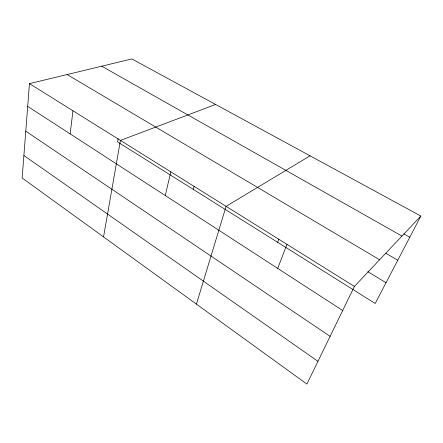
<?xml version="1.0" encoding="UTF-8"?>
<svg xmlns="http://www.w3.org/2000/svg" width="443" height="443" viewBox="0 0 443 443"><rect width="100%" height="100%" fill="white"/><g stroke="black" fill="none" stroke-linecap="round" stroke-linejoin="round"><path stroke-width="0.66" d="M29.459 83.633L22.15 177.992L306.883 384.075L354.4 286.433L420.85 216.057L131.864 58.925L29.459 83.633L354.4 286.433M70.132 133.886L72.968 110.783M118.143 138.576L117.572 141.904L375.193 303.472L420.85 216.057M103.551 236.911L120.43 140.409L215.625 104.47M165.278 195.54L170.821 171.856M193.325 189.41L194.189 186.126M196.426 304.131L226.085 206.349L310.067 155.82M277.672 242.31L278.88 239.087M277.695 268.392L286.981 244.353M403.772 233.849L409.786 237.238M101.724 66.195L401.956 236.069M385.886 253.302L397.77 260.251M67.114 74.546L379.59 259.753M367.823 271.697L386.019 282.739M27.699 106.386L342.688 310.504M25.777 131.194L330.107 336.359M23.889 155.51L317.958 361.322"/></g></svg>
